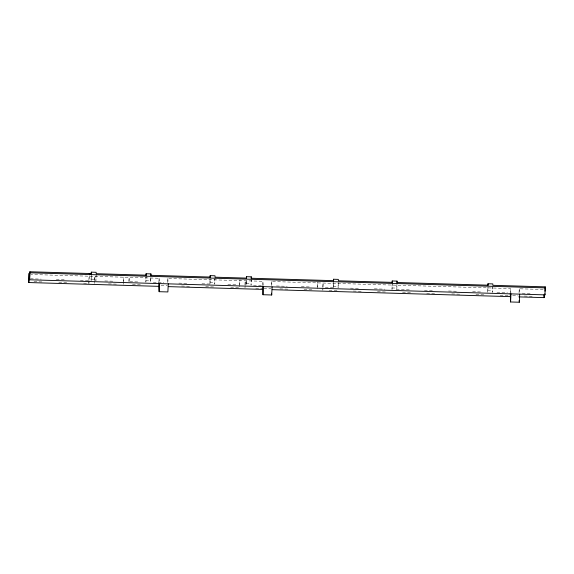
<?xml version="1.0" encoding="UTF-8"?>
<svg xmlns="http://www.w3.org/2000/svg" width="574" height="574" viewBox="0 0 574 574"><rect width="100%" height="100%" fill="white"/><g stroke="black" fill="none" stroke-linecap="round" stroke-linejoin="round"><path stroke-width="0.43" stroke-dasharray="2.87 2.15" d="M88.884 280.284L89.121 275.427M83.617 283.169L88.934 283.319L89.322 275.219M91.352 275.319L91.101 280.557L91.144 275.649M94.28 280.442L94.516 275.585M94.323 283.477L94.445 281.052M94.48 280.241L94.717 275.377M96.231 273.712L95.894 280.7L95.937 275.793M123.489 281.303L123.69 277.249M123.618 282.717L123.891 277.041M128.885 281.461L129.121 276.596M129.085 281.253L129.286 277.199M146.219 275.176L145.882 282.164L145.925 277.256M150.883 277.938L150.675 282.3L150.718 277.393M158.876 282.293L159.07 278.247L30.967 274.501M167.601 282.552L167.802 278.505L262.906 281.282L263.279 285.601L252.797 285.292M201.969 283.807L209.969 284.037L210.019 279.129M209.969 284.037L210.228 278.799M215.099 277.192L214.762 284.18L214.812 279.273M239.566 284.697L239.803 279.839M239.688 286.11L240.004 279.631M244.962 284.855L245.155 280.801M245.005 287.89L245.12 285.457M245.163 284.647L245.356 280.6M246.461 280.729L246.253 285.099L246.296 280.191M251.34 279.122L251.046 285.242L251.089 280.334M262.713 285.335L262.906 281.282M271.437 285.587L271.631 281.54L510.508 288.528L510.889 292.84M317.408 286.971L317.644 282.114M317.537 288.385L317.845 281.906M322.803 287.129L322.997 283.082M322.968 287.732L322.846 290.164L322.724 288.751M323.004 286.928L323.241 282.064M325.307 287.416L333.307 287.646L333.351 282.738M333.307 287.646L333.645 280.657M338.351 282.544L338.1 287.789L338.143 282.882M392.351 282.372L392.013 289.368L392.056 284.46M409.291 289.87L396.806 289.504L396.849 284.596M396.806 289.504L397.1 283.391M488.022 286.921L487.771 292.166L487.814 287.258M492.858 286.189L492.564 292.31L492.607 287.402M510.315 292.582L510.508 288.528M519.039 292.833L519.233 288.787L543.621 289.497M90.972 279.143L95.765 279.287M145.753 280.751L150.546 280.887M209.847 282.623L214.64 282.767M246.131 283.685L250.924 283.829M333.185 286.232L337.978 286.376M391.884 287.954L396.677 288.091M487.642 290.753L492.435 290.896M30.444 278.785L41.149 279.1M56.309 279.545L66.125 279.832M80.396 280.248L90.204 280.535M104.82 280.959L114.635 281.246M129.81 281.691L139.633 281.978M153.308 282.379L163.812 282.688M178.851 283.126L188.631 283.413M227.885 284.561L237.507 284.84M276.453 285.981L287.115 286.297M301.328 286.713L311.101 287M350.47 288.148L360.192 288.435M374.334 288.844L384.939 289.16M424.451 290.315L433.37 290.573M448.531 291.018L458.339 291.305M472.61 291.721L482.418 292.008M496.926 292.431L507.394 292.74M522.225 293.178L531.804 293.458M34.017 281.712L42.871 281.97M58.813 282.437L67.675 282.695M108.486 283.893L116.457 284.123M132.501 284.596L141.426 284.855M161.064 285.429L167.314 285.615M181.592 286.031L190.518 286.29M205.693 286.735L214.619 287M230.683 287.466L239.609 287.732L239.487 286.318M255.739 288.198L262.892 288.413M263.789 288.435L270.942 288.643M279.89 288.909L287.94 289.145M304.041 289.612L312.981 289.877M329.117 290.351L337.175 290.588M353.297 291.054L362.251 291.319M377.47 291.764L386.424 292.023M402.539 292.496L410.604 292.733M426.719 293.206L435.673 293.465M451.788 293.938L459.846 294.175M475.968 294.649L484.026 294.878M500.141 295.352L509.095 295.617M512.675 295.718L518.049 295.875M524.32 296.062L533.275 296.32M519.233 288.787L519.614 293.099M271.631 281.54L272.011 285.852M167.802 278.505L168.175 282.817M159.07 278.247L159.45 282.559M123.41 282.917L123.539 284.331M88.805 281.906L88.934 283.319"/><path stroke-width="0.86" d="M28.786 282.544L29.095 273.461L28.786 282.544L158.682 286.347L159.149 291.692L167.873 291.944L168.268 283.85M487.979 283.764L488.108 285.178L397.143 282.516L397.014 281.102L392.221 280.966L392.351 282.372L338.438 280.801L338.316 279.387L333.523 279.244L333.645 280.657L251.383 278.254L251.261 276.84L246.468 276.697L246.59 278.11L215.099 277.192L214.977 275.778L210.184 275.635L210.306 277.048L151.012 275.312L150.89 273.898L146.09 273.762L146.219 275.176L96.231 273.712L96.102 272.298L91.309 272.155L91.438 273.568L29.891 271.767L29.554 278.756L29.647 279.789L544.963 294.871L545.207 286.849L492.901 285.321L492.779 283.908L487.979 283.764L487.9 285.515M29.647 279.789L29.891 271.767M91.23 273.906L91.309 272.155M146.011 275.506L146.09 273.762M150.804 275.649L150.89 273.898M158.682 286.347L158.84 283.104M159.149 291.692L159.536 283.592M210.098 277.386L210.184 275.635M246.382 278.447L246.468 276.697M251.175 278.584L251.261 276.84M272.098 286.885L271.71 294.986L262.985 294.727L262.67 286.146M262.985 294.727L263.373 286.627M333.437 280.995L333.523 279.244M392.142 282.709L392.221 280.966M396.935 282.853L397.014 281.102M519.7 294.132L519.312 302.233L510.587 301.974L510.272 293.386M510.587 301.974L510.975 293.874M544.095 295.014L544.102 297.626L518.846 296.887M544.102 297.626L544.26 294.383M544.999 291.219L545.207 286.849M89.2 273.805L91.51 273.877M29.984 272.801L545.3 287.883M168.297 286.627L262.512 289.382M272.133 289.669L510.114 296.629M544.87 293.838L544.963 294.871M519.154 300.446L519.312 302.233M271.552 293.206L271.71 294.986"/></g></svg>
